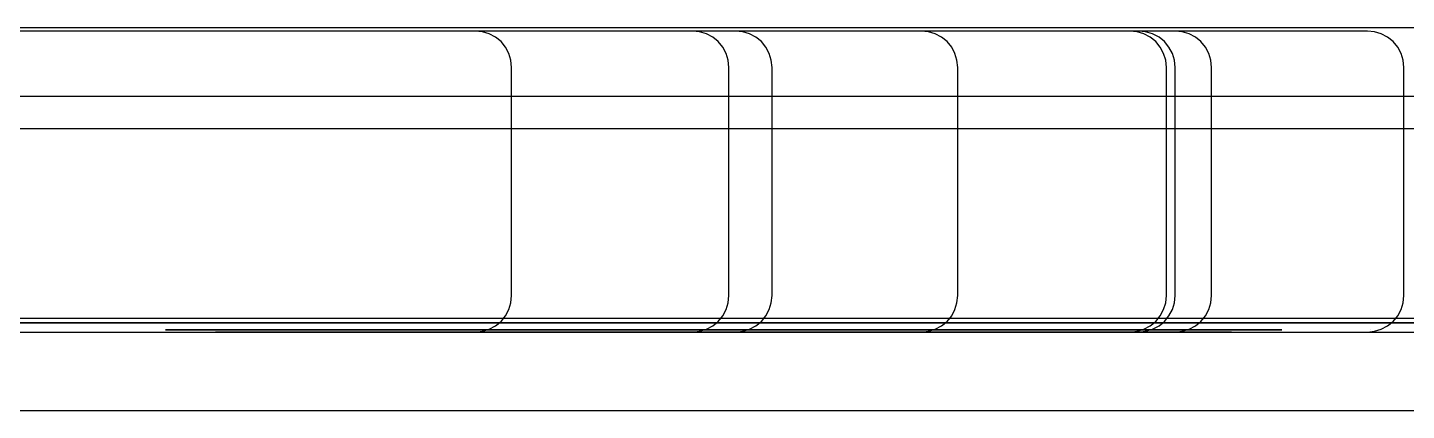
# Model space of a CAD drawing. Header units: metres. Extents: x 4 to 1775, y 0 to 166.
# Drawn here: x 586 to 1184, y 0 to 166 of the extents above; entities that cross this region are included whole.
import ezdxf

# ---------------------------------------------------------------- set-up
doc = ezdxf.new("R2010")
doc.units = ezdxf.units.M
for name, color, linetype in [('RBAR-T10-D', 2, 'Continuous'), ('RBAR-T10-D1', 2, 'Continuous'), ('RBAR-T10-I', 2, 'Continuous'), ('RBAR-T12-E', 3, 'Continuous'), ('RBAR-T12-E1', 3, 'Continuous'), ('RBAR-T16-G', 4, 'Continuous'), ('RBAR-T20-H', 5, 'Continuous'), ('RBAR-T8-A', 1, 'Continuous'), ('RBAR-T8-A1', 1, 'Continuous'), ('RBAR-T8-B1', 1, 'Continuous'), ('RBAR-T8-B2', 1, 'Continuous'), ('RBAR-T8-C', 1, 'Continuous')]:
    doc.layers.add(name, color=color, linetype=linetype)

msp = doc.modelspace()

# ---------------------------------------------------------------- linework, layer by layer
at = {"layer": 'RBAR-T10-D'}
for points in [[(666.3, 35, 38), (666.3, 35, 9038)], [(764.8, 35, 38), (764.8, 35, 9038)], [(794.1, 35, 35), (794.1, 35, 9035)], [(863.3, 35, 38), (863.3, 35, 9038)], [(887.5, 35, 35), (887.5, 35, 9035)], [(980.9, 35, 35), (980.9, 35, 9035)], [(1074.3, 35, 35), (1074.3, 35, 9035)], [(1167.8, 35, 35), (1167.8, 35, 9035)]]:
    msp.add_polyline3d(points, dxfattribs=at)
at = {"layer": 'RBAR-T10-D1'}
for points in [[(887.5, 35, 35), (887.5, 35, 9085)], [(987.5, 35, 35), (987.5, 35, 9085)], [(1087.5, 35, 35), (1087.5, 35, 9085)]]:
    msp.add_polyline3d(points, dxfattribs=at)
at = {"layer": 'RBAR-T10-I'}
for points in [[(823.3, 35, 4347.4), (1109.8, 35, 4347.4), (1113.6, 35, 4347), (1117.3, 35, 4345.9), (1120.8, 35, 4344.1), (1123.8, 35, 4341.6), (1126.2, 35, 4338.6), (1128, 35, 4335.2), (1129.2, 35, 4331.5), (1129.5, 35, 4327.7), (1129.5, 35, 4095.5), (1129.2, 35, 4091.6), (1128, 35, 4087.9), (1126.2, 35, 4084.5), (1123.8, 35, 4081.5), (1120.8, 35, 4079.1), (1117.3, 35, 4077.2), (1113.6, 35, 4076.1), (1109.8, 35, 4075.7), (665.2, 35, 4075.7), (661.4, 35, 4076.1), (657.7, 35, 4077.2), (654.2, 35, 4079.1), (651.2, 35, 4081.5), (648.8, 35, 4084.5), (647, 35, 4087.9), (645.8, 35, 4091.6), (645.5, 35, 4095.5), (645.5, 35, 4312.8), (645.8, 35, 4316.7), (647, 35, 4320.4), (648.8, 35, 4323.8), (651.2, 35, 4326.8), (654.2, 35, 4329.3), (657.7, 35, 4331.1), (661.4, 35, 4332.2), (665.2, 35, 4332.6), (1035.7, 35, 4332.6)], [(823.3, 35, 4545.9), (1109.8, 35, 4545.9), (1113.6, 35, 4545.5), (1117.3, 35, 4544.4), (1120.8, 35, 4542.6), (1123.8, 35, 4540.1), (1126.2, 35, 4537.1), (1128, 35, 4533.7), (1129.2, 35, 4530), (1129.5, 35, 4526.1), (1129.5, 35, 4294), (1129.2, 35, 4290.1), (1128, 35, 4286.4), (1126.2, 35, 4283), (1123.8, 35, 4280), (1120.8, 35, 4277.5), (1117.3, 35, 4275.7), (1113.6, 35, 4274.6), (1109.8, 35, 4274.2), (665.2, 35, 4274.2), (661.4, 35, 4274.6), (657.7, 35, 4275.7), (654.2, 35, 4277.5), (651.2, 35, 4280), (648.8, 35, 4283), (647, 35, 4286.4), (645.8, 35, 4290.1), (645.5, 35, 4294), (645.5, 35, 4511.3), (645.8, 35, 4515.2), (647, 35, 4518.9), (648.8, 35, 4522.3), (651.2, 35, 4525.3), (654.2, 35, 4527.7), (657.7, 35, 4529.6), (661.4, 35, 4530.7), (665.2, 35, 4531.1), (1035.7, 35, 4531.1)], [(823.3, 35, 4744.3), (1109.8, 35, 4744.3), (1113.6, 35, 4744), (1117.3, 35, 4742.8), (1120.8, 35, 4741), (1123.8, 35, 4738.6), (1126.2, 35, 4735.6), (1128, 35, 4732.1), (1129.2, 35, 4728.4), (1129.5, 35, 4724.6), (1129.5, 35, 4492.4), (1129.2, 35, 4488.6), (1128, 35, 4484.9), (1126.2, 35, 4481.4), (1123.8, 35, 4478.4), (1120.8, 35, 4476), (1117.3, 35, 4474.2), (1113.6, 35, 4473), (1109.8, 35, 4472.7), (665.2, 35, 4472.7), (661.4, 35, 4473), (657.7, 35, 4474.2), (654.2, 35, 4476), (651.2, 35, 4478.4), (648.8, 35, 4481.4), (647, 35, 4484.9), (645.8, 35, 4488.6), (645.5, 35, 4492.4), (645.5, 35, 4709.8), (645.8, 35, 4713.6), (647, 35, 4717.3), (648.8, 35, 4720.7), (651.2, 35, 4723.7), (654.2, 35, 4726.2), (657.7, 35, 4728), (661.4, 35, 4729.1), (665.2, 35, 4729.5), (1035.7, 35, 4729.5)]]:
    msp.add_polyline3d(points, dxfattribs=at)
at = {"layer": 'RBAR-T12-E'}
msp.add_polyline3d([(36, 0, 0), (1686, 0, 0)], dxfattribs=at)
msp.add_polyline3d([(36, 0, 0), (1686, 0, 0)], dxfattribs=at)
at = {"layer": 'RBAR-T12-E1'}
for points in [[(36, 136.3, 0), (1761, 136.3, 0)], [(36, 122.3, 0), (1761, 122.3, 0)]]:
    msp.add_polyline3d(points, dxfattribs=at)
at = {"layer": 'RBAR-T16-G'}
for points in [[(38, 38, 0), (796.7, 38, 0), (802.9, 38, 0.6), (808.9, 38, 2.4), (814.5, 38, 5.4), (819.3, 38, 9.4), (823.3, 38, 14.2), (826.2, 38, 19.7), (828, 38, 25.7), (828.7, 38, 31.9), (828.7, 38, 1564.3), (828, 38, 1570.6), (826.2, 38, 1576.6), (823.3, 38, 1582.1), (819.3, 38, 1586.9), (814.5, 38, 1590.9), (808.9, 38, 1593.8), (802.9, 38, 1595.7), (796.7, 38, 1596.3), (38, 38, 1596.3)], [(474.3, 38, 7498.7), (1233, 38, 7498.7), (1239.3, 38, 7499.3), (1245.2, 38, 7501.2), (1250.8, 38, 7504.1), (1255.6, 38, 7508.1), (1259.6, 38, 7512.9), (1262.5, 38, 7518.4), (1264.4, 38, 7524.4), (1265, 38, 7530.7), (1265, 38, 9063.1), (1264.4, 38, 9069.3), (1262.5, 38, 9075.3), (1259.6, 38, 9080.8), (1255.6, 38, 9085.6), (1250.8, 38, 9089.6), (1245.2, 38, 9092.6), (1239.3, 38, 9094.4), (1233, 38, 9095), (474.3, 38, 9095)], [(946.3, 38, 0), (1705.1, 38, 0), (1711.3, 38, 0.6), (1717.3, 38, 2.4), (1722.8, 38, 5.4), (1727.6, 38, 9.4), (1731.6, 38, 14.2), (1734.6, 38, 19.7), (1736.4, 38, 25.7), (1737, 38, 31.9), (1737, 38, 1564.3), (1736.4, 38, 1570.6), (1734.6, 38, 1576.6), (1731.6, 38, 1582.1), (1727.6, 38, 1586.9), (1722.8, 38, 1590.9), (1717.3, 38, 1593.8), (1711.3, 38, 1595.7), (1705.1, 38, 1596.3), (946.3, 38, 1596.3)], [(946.3, 38, 0), (1705.1, 38, 0), (1711.3, 38, 0.6), (1717.3, 38, 2.4), (1722.8, 38, 5.4), (1727.6, 38, 9.4), (1731.6, 38, 14.2), (1734.6, 38, 19.7), (1736.4, 38, 25.7), (1737, 38, 31.9), (1737, 38, 1564.3), (1736.4, 38, 1570.6), (1734.6, 38, 1576.6), (1731.6, 38, 1582.1), (1727.6, 38, 1586.9), (1722.8, 38, 1590.9), (1717.3, 38, 1593.8), (1711.3, 38, 1595.7), (1705.1, 38, 1596.3), (946.3, 38, 1596.3)]]:
    msp.add_polyline3d(points, dxfattribs=at)
at = {"layer": 'RBAR-T20-H'}
msp.add_polyline3d([(100, 40, 0), (1775, 40, 0)], dxfattribs=at)
msp.add_polyline3d([(100, 40, 0), (1775, 40, 0)], dxfattribs=at)
at = {"layer": 'RBAR-T8-A'}
msp.add_polyline3d([(34, 34, 0), (1684, 34, 0)], dxfattribs=at)
msp.add_polyline3d([(34, 34, 0), (1684, 34, 0)], dxfattribs=at)
msp.add_polyline3d([(34, 34, 0), (1684, 34, 0)], dxfattribs=at)
msp.add_polyline3d([(34, 34, 0), (1684, 34, 0)], dxfattribs=at)
msp.add_polyline3d([(34, 34, 0), (1684, 34, 0)], dxfattribs=at)
msp.add_polyline3d([(34, 34, 0), (1684, 34, 0)], dxfattribs=at)
msp.add_polyline3d([(34, 34, 0), (1684, 34, 0)], dxfattribs=at)
msp.add_polyline3d([(34, 34, 0), (1684, 34, 0)], dxfattribs=at)
msp.add_polyline3d([(34, 34, 0), (1684, 34, 0)], dxfattribs=at)
msp.add_polyline3d([(34, 34, 0), (1684, 34, 0)], dxfattribs=at)
msp.add_polyline3d([(34, 34, 0), (1684, 34, 0)], dxfattribs=at)
msp.add_polyline3d([(34, 34, 0), (1684, 34, 0)], dxfattribs=at)
msp.add_polyline3d([(34, 34, 0), (1684, 34, 0)], dxfattribs=at)
msp.add_polyline3d([(34, 34, 0), (1684, 34, 0)], dxfattribs=at)
msp.add_polyline3d([(34, 34, 0), (1684, 34, 0)], dxfattribs=at)
msp.add_polyline3d([(34, 34, 0), (1684, 34, 0)], dxfattribs=at)
msp.add_polyline3d([(34, 34, 0), (1684, 34, 0)], dxfattribs=at)
msp.add_polyline3d([(34, 34, 0), (1684, 34, 0)], dxfattribs=at)
msp.add_polyline3d([(34, 34, 0), (1684, 34, 0)], dxfattribs=at)
msp.add_polyline3d([(34, 34, 0), (1684, 34, 0)], dxfattribs=at)
msp.add_polyline3d([(34, 34, 0), (1684, 34, 0)], dxfattribs=at)
msp.add_polyline3d([(34, 34, 0), (1684, 34, 0)], dxfattribs=at)
msp.add_polyline3d([(34, 34, 0), (1684, 34, 0)], dxfattribs=at)
msp.add_polyline3d([(34, 34, 0), (1684, 34, 0)], dxfattribs=at)
msp.add_polyline3d([(34, 34, 0), (1684, 34, 0)], dxfattribs=at)
msp.add_polyline3d([(34, 34, 0), (1684, 34, 0)], dxfattribs=at)
msp.add_polyline3d([(34, 34, 0), (1684, 34, 0)], dxfattribs=at)
msp.add_polyline3d([(34, 34, 0), (1684, 34, 0)], dxfattribs=at)
msp.add_polyline3d([(34, 34, 0), (1684, 34, 0)], dxfattribs=at)
msp.add_polyline3d([(34, 34, 0), (1684, 34, 0)], dxfattribs=at)
msp.add_polyline3d([(34, 34, 0), (1684, 34, 0)], dxfattribs=at)
msp.add_polyline3d([(34, 34, 0), (1684, 34, 0)], dxfattribs=at)
msp.add_polyline3d([(34, 34, 0), (1684, 34, 0)], dxfattribs=at)
msp.add_polyline3d([(34, 34, 0), (1684, 34, 0)], dxfattribs=at)
msp.add_polyline3d([(34, 34, 0), (1684, 34, 0)], dxfattribs=at)
msp.add_polyline3d([(34, 34, 0), (1684, 34, 0)], dxfattribs=at)
msp.add_polyline3d([(34, 34, 0), (1684, 34, 0)], dxfattribs=at)
msp.add_polyline3d([(34, 34, 0), (1684, 34, 0)], dxfattribs=at)
msp.add_polyline3d([(34, 34, 0), (1684, 34, 0)], dxfattribs=at)
msp.add_polyline3d([(34, 34, 0), (1684, 34, 0)], dxfattribs=at)
msp.add_polyline3d([(34, 34, 0), (1684, 34, 0)], dxfattribs=at)
msp.add_polyline3d([(34, 34, 0), (1684, 34, 0)], dxfattribs=at)
msp.add_polyline3d([(34, 34, 0), (1684, 34, 0)], dxfattribs=at)
msp.add_polyline3d([(34, 34, 0), (1684, 34, 0)], dxfattribs=at)
msp.add_polyline3d([(34, 34, 0), (1684, 34, 0)], dxfattribs=at)
msp.add_polyline3d([(34, 34, 0), (1684, 34, 0)], dxfattribs=at)
msp.add_polyline3d([(34, 34, 0), (1684, 34, 0)], dxfattribs=at)
msp.add_polyline3d([(34, 34, 0), (1684, 34, 0)], dxfattribs=at)
msp.add_polyline3d([(34, 34, 0), (1684, 34, 0)], dxfattribs=at)
msp.add_polyline3d([(34, 34, 0), (1684, 34, 0)], dxfattribs=at)
msp.add_polyline3d([(34, 34, 0), (1684, 34, 0)], dxfattribs=at)
msp.add_polyline3d([(34, 34, 0), (1684, 34, 0)], dxfattribs=at)
msp.add_polyline3d([(34, 34, 0), (1684, 34, 0)], dxfattribs=at)
at = {"layer": 'RBAR-T8-A1'}
msp.add_polyline3d([(34, 166, 0), (1759, 166, 0)], dxfattribs=at)
msp.add_polyline3d([(34, 166, 0), (1759, 166, 0)], dxfattribs=at)
msp.add_polyline3d([(34, 166, 0), (1759, 166, 0)], dxfattribs=at)
msp.add_polyline3d([(34, 166, 0), (1759, 166, 0)], dxfattribs=at)
msp.add_polyline3d([(34, 166, 0), (1759, 166, 0)], dxfattribs=at)
msp.add_polyline3d([(34, 166, 0), (1759, 166, 0)], dxfattribs=at)
msp.add_polyline3d([(34, 166, 0), (1759, 166, 0)], dxfattribs=at)
msp.add_polyline3d([(34, 166, 0), (1759, 166, 0)], dxfattribs=at)
msp.add_polyline3d([(34, 166, 0), (1759, 166, 0)], dxfattribs=at)
msp.add_polyline3d([(34, 166, 0), (1759, 166, 0)], dxfattribs=at)
msp.add_polyline3d([(34, 166, 0), (1759, 166, 0)], dxfattribs=at)
msp.add_polyline3d([(34, 166, 0), (1759, 166, 0)], dxfattribs=at)
msp.add_polyline3d([(34, 166, 0), (1759, 166, 0)], dxfattribs=at)
msp.add_polyline3d([(34, 166, 0), (1759, 166, 0)], dxfattribs=at)
msp.add_polyline3d([(34, 166, 0), (1759, 166, 0)], dxfattribs=at)
msp.add_polyline3d([(34, 166, 0), (1759, 166, 0)], dxfattribs=at)
msp.add_polyline3d([(34, 166, 0), (1759, 166, 0)], dxfattribs=at)
msp.add_polyline3d([(34, 166, 0), (1759, 166, 0)], dxfattribs=at)
msp.add_polyline3d([(34, 166, 0), (1759, 166, 0)], dxfattribs=at)
msp.add_polyline3d([(34, 166, 0), (1759, 166, 0)], dxfattribs=at)
msp.add_polyline3d([(34, 166, 0), (1759, 166, 0)], dxfattribs=at)
msp.add_polyline3d([(34, 166, 0), (1759, 166, 0)], dxfattribs=at)
msp.add_polyline3d([(34, 166, 0), (1759, 166, 0)], dxfattribs=at)
msp.add_polyline3d([(34, 166, 0), (1759, 166, 0)], dxfattribs=at)
msp.add_polyline3d([(34, 166, 0), (1759, 166, 0)], dxfattribs=at)
msp.add_polyline3d([(34, 166, 0), (1759, 166, 0)], dxfattribs=at)
msp.add_polyline3d([(34, 166, 0), (1759, 166, 0)], dxfattribs=at)
msp.add_polyline3d([(34, 166, 0), (1759, 166, 0)], dxfattribs=at)
msp.add_polyline3d([(34, 166, 0), (1759, 166, 0)], dxfattribs=at)
msp.add_polyline3d([(34, 166, 0), (1759, 166, 0)], dxfattribs=at)
msp.add_polyline3d([(34, 166, 0), (1759, 166, 0)], dxfattribs=at)
msp.add_polyline3d([(34, 166, 0), (1759, 166, 0)], dxfattribs=at)
msp.add_polyline3d([(34, 166, 0), (1759, 166, 0)], dxfattribs=at)
msp.add_polyline3d([(34, 166, 0), (1759, 166, 0)], dxfattribs=at)
msp.add_polyline3d([(34, 166, 0), (1759, 166, 0)], dxfattribs=at)
msp.add_polyline3d([(34, 166, 0), (1759, 166, 0)], dxfattribs=at)
msp.add_polyline3d([(34, 166, 0), (1759, 166, 0)], dxfattribs=at)
msp.add_polyline3d([(34, 166, 0), (1759, 166, 0)], dxfattribs=at)
msp.add_polyline3d([(34, 166, 0), (1759, 166, 0)], dxfattribs=at)
msp.add_polyline3d([(34, 166, 0), (1759, 166, 0)], dxfattribs=at)
msp.add_polyline3d([(34, 166, 0), (1759, 166, 0)], dxfattribs=at)
msp.add_polyline3d([(34, 166, 0), (1759, 166, 0)], dxfattribs=at)
msp.add_polyline3d([(34, 166, 0), (1759, 166, 0)], dxfattribs=at)
msp.add_polyline3d([(34, 166, 0), (1759, 166, 0)], dxfattribs=at)
msp.add_polyline3d([(34, 166, 0), (1759, 166, 0)], dxfattribs=at)
msp.add_polyline3d([(34, 166, 0), (1759, 166, 0)], dxfattribs=at)
msp.add_polyline3d([(34, 166, 0), (1759, 166, 0)], dxfattribs=at)
msp.add_polyline3d([(34, 166, 0), (1759, 166, 0)], dxfattribs=at)
msp.add_polyline3d([(34, 166, 0), (1759, 166, 0)], dxfattribs=at)
msp.add_polyline3d([(34, 166, 0), (1759, 166, 0)], dxfattribs=at)
msp.add_polyline3d([(34, 166, 0), (1759, 166, 0)], dxfattribs=at)
msp.add_polyline3d([(34, 166, 0), (1759, 166, 0)], dxfattribs=at)
msp.add_polyline3d([(34, 166, 0), (1759, 166, 0)], dxfattribs=at)
at = {"layer": 'RBAR-T8-B1'}
for points in [[(404, 34, 0), (779.8, 34, 0), (782.9, 34.3, 0), (785.8, 35.2, 0), (788.6, 36.7, 0), (791, 38.6, 0), (792.9, 41, 0), (794.4, 43.8, 0), (795.3, 46.7, 0), (795.6, 49.8, 0), (795.6, 148.7, 0), (795.3, 151.8, 0), (794.4, 154.8, 0), (792.9, 157.5, 0), (791, 159.9, 0), (788.6, 161.9, 0), (785.8, 163.3, 0), (782.9, 164.2, 0), (779.8, 164.5, 0), (404, 164.5, 0)], [(498.3, 34, 0), (874, 34, 0), (877.1, 34.3, 0), (880.1, 35.2, 0), (882.8, 36.7, 0), (885.2, 38.6, 0), (887.2, 41, 0), (888.6, 43.8, 0), (889.5, 46.7, 0), (889.8, 49.8, 0), (889.8, 148.7, 0), (889.5, 151.8, 0), (888.6, 154.8, 0), (887.2, 157.5, 0), (885.2, 159.9, 0), (882.8, 161.9, 0), (880.1, 163.3, 0), (877.1, 164.2, 0), (874, 164.5, 0), (498.3, 164.5, 0)], [(516.9, 34, 0), (892.7, 34, 0), (895.8, 34.3, 0), (898.7, 35.2, 0), (901.5, 36.7, 0), (903.9, 38.6, 0), (905.8, 41, 0), (907.3, 43.8, 0), (908.2, 46.7, 0), (908.5, 49.8, 0), (908.5, 148.7, 0), (908.2, 151.8, 0), (907.3, 154.8, 0), (905.8, 157.5, 0), (903.9, 159.9, 0), (901.5, 161.9, 0), (898.7, 163.3, 0), (895.8, 164.2, 0), (892.7, 164.5, 0), (516.9, 164.5, 0)], [(597.5, 34, 37.3), (973.2, 34, 37.3), (976.3, 34.3, 37.3), (979.3, 35.2, 37.3), (982, 36.7, 37.3), (984.4, 38.6, 37.3), (986.4, 41, 37.3), (987.8, 43.8, 37.3), (988.7, 46.7, 37.3), (989, 49.8, 37.3), (989, 148.7, 37.3), (988.7, 151.8, 37.3), (987.8, 154.8, 37.3), (986.4, 157.5, 37.3), (984.4, 159.9, 37.3), (982, 161.9, 37.3), (979.3, 163.3, 37.3), (976.3, 164.2, 37.3), (973.2, 164.5, 37.3), (597.5, 164.5, 37.3)], [(687.9, 34, 37.3), (1063.7, 34, 37.3), (1066.8, 34.3, 37.3), (1069.7, 35.2, 37.3), (1072.5, 36.7, 37.3), (1074.9, 38.6, 37.3), (1076.8, 41, 37.3), (1078.3, 43.8, 37.3), (1079.2, 46.7, 37.3), (1079.5, 49.8, 37.3), (1079.5, 148.7, 37.3), (1079.2, 151.8, 37.3), (1078.3, 154.8, 37.3), (1076.8, 157.5, 37.3), (1074.9, 159.9, 37.3), (1072.5, 161.9, 37.3), (1069.7, 163.3, 37.3), (1066.8, 164.2, 37.3), (1063.7, 164.5, 37.3), (687.9, 164.5, 37.3)], [(691.7, 34, 299.5), (1067.5, 34, 299.5), (1070.5, 34.3, 299.5), (1073.5, 35.2, 299.5), (1076.3, 36.7, 299.5), (1078.7, 38.6, 299.5), (1080.6, 41, 299.5), (1082.1, 43.8, 299.5), (1083, 46.7, 299.5), (1083.3, 49.8, 299.5), (1083.3, 148.7, 299.5), (1083, 151.8, 299.5), (1082.1, 154.8, 299.5), (1080.6, 157.5, 299.5), (1078.7, 159.9, 299.5), (1076.3, 161.9, 299.5), (1073.5, 163.3, 299.5), (1070.5, 164.2, 299.5), (1067.5, 164.5, 299.5), (691.7, 164.5, 299.5)], [(691.7, 34, 830.5), (1067.5, 34, 830.5), (1070.5, 34.3, 830.5), (1073.5, 35.2, 830.5), (1076.3, 36.7, 830.5), (1078.7, 38.6, 830.5), (1080.6, 41, 830.5), (1082.1, 43.8, 830.5), (1083, 46.7, 830.5), (1083.3, 49.8, 830.5), (1083.3, 148.7, 830.5), (1083, 151.8, 830.5), (1082.1, 154.8, 830.5), (1080.6, 157.5, 830.5), (1078.7, 159.9, 830.5), (1076.3, 161.9, 830.5), (1073.5, 163.3, 830.5), (1070.5, 164.2, 830.5), (1067.5, 164.5, 830.5), (691.7, 164.5, 830.5)], [(691.7, 34, 1361.5), (1067.5, 34, 1361.5), (1070.5, 34.3, 1361.5), (1073.5, 35.2, 1361.5), (1076.3, 36.7, 1361.5), (1078.7, 38.6, 1361.5), (1080.6, 41, 1361.5), (1082.1, 43.8, 1361.5), (1083, 46.7, 1361.5), (1083.3, 49.8, 1361.5), (1083.3, 148.7, 1361.5), (1083, 151.8, 1361.5), (1082.1, 154.8, 1361.5), (1080.6, 157.5, 1361.5), (1078.7, 159.9, 1361.5), (1076.3, 161.9, 1361.5), (1073.5, 163.3, 1361.5), (1070.5, 164.2, 1361.5), (1067.5, 164.5, 1361.5), (691.7, 164.5, 1361.5)], [(691.7, 34, 1892.5), (1067.5, 34, 1892.5), (1070.5, 34.3, 1892.5), (1073.5, 35.2, 1892.5), (1076.3, 36.7, 1892.5), (1078.7, 38.6, 1892.5), (1080.6, 41, 1892.5), (1082.1, 43.8, 1892.5), (1083, 46.7, 1892.5), (1083.3, 49.8, 1892.5), (1083.3, 148.7, 1892.5), (1083, 151.8, 1892.5), (1082.1, 154.8, 1892.5), (1080.6, 157.5, 1892.5), (1078.7, 159.9, 1892.5), (1076.3, 161.9, 1892.5), (1073.5, 163.3, 1892.5), (1070.5, 164.2, 1892.5), (1067.5, 164.5, 1892.5), (691.7, 164.5, 1892.5)], [(691.7, 34, 2423.5), (1067.5, 34, 2423.5), (1070.5, 34.3, 2423.5), (1073.5, 35.2, 2423.5), (1076.3, 36.7, 2423.5), (1078.7, 38.6, 2423.5), (1080.6, 41, 2423.5), (1082.1, 43.8, 2423.5), (1083, 46.7, 2423.5), (1083.3, 49.8, 2423.5), (1083.3, 148.7, 2423.5), (1083, 151.8, 2423.5), (1082.1, 154.8, 2423.5), (1080.6, 157.5, 2423.5), (1078.7, 159.9, 2423.5), (1076.3, 161.9, 2423.5), (1073.5, 163.3, 2423.5), (1070.5, 164.2, 2423.5), (1067.5, 164.5, 2423.5), (691.7, 164.5, 2423.5)], [(691.7, 34, 2954.5), (1067.5, 34, 2954.5), (1070.5, 34.3, 2954.5), (1073.5, 35.2, 2954.5), (1076.3, 36.7, 2954.5), (1078.7, 38.6, 2954.5), (1080.6, 41, 2954.5), (1082.1, 43.8, 2954.5), (1083, 46.7, 2954.5), (1083.3, 49.8, 2954.5), (1083.3, 148.7, 2954.5), (1083, 151.8, 2954.5), (1082.1, 154.8, 2954.5), (1080.6, 157.5, 2954.5), (1078.7, 159.9, 2954.5), (1076.3, 161.9, 2954.5), (1073.5, 163.3, 2954.5), (1070.5, 164.2, 2954.5), (1067.5, 164.5, 2954.5), (691.7, 164.5, 2954.5)], [(691.7, 34, 3485.5), (1067.5, 34, 3485.5), (1070.5, 34.3, 3485.5), (1073.5, 35.2, 3485.5), (1076.3, 36.7, 3485.5), (1078.7, 38.6, 3485.5), (1080.6, 41, 3485.5), (1082.1, 43.8, 3485.5), (1083, 46.7, 3485.5), (1083.3, 49.8, 3485.5), (1083.3, 148.7, 3485.5), (1083, 151.8, 3485.5), (1082.1, 154.8, 3485.5), (1080.6, 157.5, 3485.5), (1078.7, 159.9, 3485.5), (1076.3, 161.9, 3485.5), (1073.5, 163.3, 3485.5), (1070.5, 164.2, 3485.5), (1067.5, 164.5, 3485.5), (691.7, 164.5, 3485.5)], [(691.7, 34, 4016.5), (1067.5, 34, 4016.5), (1070.5, 34.3, 4016.5), (1073.5, 35.2, 4016.5), (1076.3, 36.7, 4016.5), (1078.7, 38.6, 4016.5), (1080.6, 41, 4016.5), (1082.1, 43.8, 4016.5), (1083, 46.7, 4016.5), (1083.3, 49.8, 4016.5), (1083.3, 148.7, 4016.5), (1083, 151.8, 4016.5), (1082.1, 154.8, 4016.5), (1080.6, 157.5, 4016.5), (1078.7, 159.9, 4016.5), (1076.3, 161.9, 4016.5), (1073.5, 163.3, 4016.5), (1070.5, 164.2, 4016.5), (1067.5, 164.5, 4016.5), (691.7, 164.5, 4016.5)], [(691.7, 34, 4547.5), (1067.5, 34, 4547.5), (1070.5, 34.3, 4547.5), (1073.5, 35.2, 4547.5), (1076.3, 36.7, 4547.5), (1078.7, 38.6, 4547.5), (1080.6, 41, 4547.5), (1082.1, 43.8, 4547.5), (1083, 46.7, 4547.5), (1083.3, 49.8, 4547.5), (1083.3, 148.7, 4547.5), (1083, 151.8, 4547.5), (1082.1, 154.8, 4547.5), (1080.6, 157.5, 4547.5), (1078.7, 159.9, 4547.5), (1076.3, 161.9, 4547.5), (1073.5, 163.3, 4547.5), (1070.5, 164.2, 4547.5), (1067.5, 164.5, 4547.5), (691.7, 164.5, 4547.5)], [(691.7, 34, 5078.5), (1067.5, 34, 5078.5), (1070.5, 34.3, 5078.5), (1073.5, 35.2, 5078.5), (1076.3, 36.7, 5078.5), (1078.7, 38.6, 5078.5), (1080.6, 41, 5078.5), (1082.1, 43.8, 5078.5), (1083, 46.7, 5078.5), (1083.3, 49.8, 5078.5), (1083.3, 148.7, 5078.5), (1083, 151.8, 5078.5), (1082.1, 154.8, 5078.5), (1080.6, 157.5, 5078.5), (1078.7, 159.9, 5078.5), (1076.3, 161.9, 5078.5), (1073.5, 163.3, 5078.5), (1070.5, 164.2, 5078.5), (1067.5, 164.5, 5078.5), (691.7, 164.5, 5078.5)], [(691.7, 34, 5609.5), (1067.5, 34, 5609.5), (1070.5, 34.3, 5609.5), (1073.5, 35.2, 5609.5), (1076.3, 36.7, 5609.5), (1078.7, 38.6, 5609.5), (1080.6, 41, 5609.5), (1082.1, 43.8, 5609.5), (1083, 46.7, 5609.5), (1083.3, 49.8, 5609.5), (1083.3, 148.7, 5609.5), (1083, 151.8, 5609.5), (1082.1, 154.8, 5609.5), (1080.6, 157.5, 5609.5), (1078.7, 159.9, 5609.5), (1076.3, 161.9, 5609.5), (1073.5, 163.3, 5609.5), (1070.5, 164.2, 5609.5), (1067.5, 164.5, 5609.5), (691.7, 164.5, 5609.5)], [(691.7, 34, 6140.5), (1067.5, 34, 6140.5), (1070.5, 34.3, 6140.5), (1073.5, 35.2, 6140.5), (1076.3, 36.7, 6140.5), (1078.7, 38.6, 6140.5), (1080.6, 41, 6140.5), (1082.1, 43.8, 6140.5), (1083, 46.7, 6140.5), (1083.3, 49.8, 6140.5), (1083.3, 148.7, 6140.5), (1083, 151.8, 6140.5), (1082.1, 154.8, 6140.5), (1080.6, 157.5, 6140.5), (1078.7, 159.9, 6140.5), (1076.3, 161.9, 6140.5), (1073.5, 163.3, 6140.5), (1070.5, 164.2, 6140.5), (1067.5, 164.5, 6140.5), (691.7, 164.5, 6140.5)], [(691.7, 34, 6671.5), (1067.5, 34, 6671.5), (1070.5, 34.3, 6671.5), (1073.5, 35.2, 6671.5), (1076.3, 36.7, 6671.5), (1078.7, 38.6, 6671.5), (1080.6, 41, 6671.5), (1082.1, 43.8, 6671.5), (1083, 46.7, 6671.5), (1083.3, 49.8, 6671.5), (1083.3, 148.7, 6671.5), (1083, 151.8, 6671.5), (1082.1, 154.8, 6671.5), (1080.6, 157.5, 6671.5), (1078.7, 159.9, 6671.5), (1076.3, 161.9, 6671.5), (1073.5, 163.3, 6671.5), (1070.5, 164.2, 6671.5), (1067.5, 164.5, 6671.5), (691.7, 164.5, 6671.5)], [(691.7, 34, 7202.5), (1067.5, 34, 7202.5), (1070.5, 34.3, 7202.5), (1073.5, 35.2, 7202.5), (1076.3, 36.7, 7202.5), (1078.7, 38.6, 7202.5), (1080.6, 41, 7202.5), (1082.1, 43.8, 7202.5), (1083, 46.7, 7202.5), (1083.3, 49.8, 7202.5), (1083.3, 148.7, 7202.5), (1083, 151.8, 7202.5), (1082.1, 154.8, 7202.5), (1080.6, 157.5, 7202.5), (1078.7, 159.9, 7202.5), (1076.3, 161.9, 7202.5), (1073.5, 163.3, 7202.5), (1070.5, 164.2, 7202.5), (1067.5, 164.5, 7202.5), (691.7, 164.5, 7202.5)], [(691.7, 34, 7733.5), (1067.5, 34, 7733.5), (1070.5, 34.3, 7733.5), (1073.5, 35.2, 7733.5), (1076.3, 36.7, 7733.5), (1078.7, 38.6, 7733.5), (1080.6, 41, 7733.5), (1082.1, 43.8, 7733.5), (1083, 46.7, 7733.5), (1083.3, 49.8, 7733.5), (1083.3, 148.7, 7733.5), (1083, 151.8, 7733.5), (1082.1, 154.8, 7733.5), (1080.6, 157.5, 7733.5), (1078.7, 159.9, 7733.5), (1076.3, 161.9, 7733.5), (1073.5, 163.3, 7733.5), (1070.5, 164.2, 7733.5), (1067.5, 164.5, 7733.5), (691.7, 164.5, 7733.5)], [(691.7, 34, 8264.5), (1067.5, 34, 8264.5), (1070.5, 34.3, 8264.5), (1073.5, 35.2, 8264.5), (1076.3, 36.7, 8264.5), (1078.7, 38.6, 8264.5), (1080.6, 41, 8264.5), (1082.1, 43.8, 8264.5), (1083, 46.7, 8264.5), (1083.3, 49.8, 8264.5), (1083.3, 148.7, 8264.5), (1083, 151.8, 8264.5), (1082.1, 154.8, 8264.5), (1080.6, 157.5, 8264.5), (1078.7, 159.9, 8264.5), (1076.3, 161.9, 8264.5), (1073.5, 163.3, 8264.5), (1070.5, 164.2, 8264.5), (1067.5, 164.5, 8264.5), (691.7, 164.5, 8264.5)], [(691.7, 34, 8795.5), (1067.5, 34, 8795.5), (1070.5, 34.3, 8795.5), (1073.5, 35.2, 8795.5), (1076.3, 36.7, 8795.5), (1078.7, 38.6, 8795.5), (1080.6, 41, 8795.5), (1082.1, 43.8, 8795.5), (1083, 46.7, 8795.5), (1083.3, 49.8, 8795.5), (1083.3, 148.7, 8795.5), (1083, 151.8, 8795.5), (1082.1, 154.8, 8795.5), (1080.6, 157.5, 8795.5), (1078.7, 159.9, 8795.5), (1076.3, 161.9, 8795.5), (1073.5, 163.3, 8795.5), (1070.5, 164.2, 8795.5), (1067.5, 164.5, 8795.5), (691.7, 164.5, 8795.5)], [(691.7, 34, 299.5), (1067.5, 34, 299.5), (1070.5, 34.3, 299.5), (1073.5, 35.2, 299.5), (1076.3, 36.7, 299.5), (1078.7, 38.6, 299.5), (1080.6, 41, 299.5), (1082.1, 43.8, 299.5), (1083, 46.7, 299.5), (1083.3, 49.8, 299.5), (1083.3, 148.7, 299.5), (1083, 151.8, 299.5), (1082.1, 154.8, 299.5), (1080.6, 157.5, 299.5), (1078.7, 159.9, 299.5), (1076.3, 161.9, 299.5), (1073.5, 163.3, 299.5), (1070.5, 164.2, 299.5), (1067.5, 164.5, 299.5), (691.7, 164.5, 299.5)], [(691.7, 34, 830.5), (1067.5, 34, 830.5), (1070.5, 34.3, 830.5), (1073.5, 35.2, 830.5), (1076.3, 36.7, 830.5), (1078.7, 38.6, 830.5), (1080.6, 41, 830.5), (1082.1, 43.8, 830.5), (1083, 46.7, 830.5), (1083.3, 49.8, 830.5), (1083.3, 148.7, 830.5), (1083, 151.8, 830.5), (1082.1, 154.8, 830.5), (1080.6, 157.5, 830.5), (1078.7, 159.9, 830.5), (1076.3, 161.9, 830.5), (1073.5, 163.3, 830.5), (1070.5, 164.2, 830.5), (1067.5, 164.5, 830.5), (691.7, 164.5, 830.5)], [(691.7, 34, 1361.5), (1067.5, 34, 1361.5), (1070.5, 34.3, 1361.5), (1073.5, 35.2, 1361.5), (1076.3, 36.7, 1361.5), (1078.7, 38.6, 1361.5), (1080.6, 41, 1361.5), (1082.1, 43.8, 1361.5), (1083, 46.7, 1361.5), (1083.3, 49.8, 1361.5), (1083.3, 148.7, 1361.5), (1083, 151.8, 1361.5), (1082.1, 154.8, 1361.5), (1080.6, 157.5, 1361.5), (1078.7, 159.9, 1361.5), (1076.3, 161.9, 1361.5), (1073.5, 163.3, 1361.5), (1070.5, 164.2, 1361.5), (1067.5, 164.5, 1361.5), (691.7, 164.5, 1361.5)], [(691.7, 34, 1892.5), (1067.5, 34, 1892.5), (1070.5, 34.3, 1892.5), (1073.5, 35.2, 1892.5), (1076.3, 36.7, 1892.5), (1078.7, 38.6, 1892.5), (1080.6, 41, 1892.5), (1082.1, 43.8, 1892.5), (1083, 46.7, 1892.5), (1083.3, 49.8, 1892.5), (1083.3, 148.7, 1892.5), (1083, 151.8, 1892.5), (1082.1, 154.8, 1892.5), (1080.6, 157.5, 1892.5), (1078.7, 159.9, 1892.5), (1076.3, 161.9, 1892.5), (1073.5, 163.3, 1892.5), (1070.5, 164.2, 1892.5), (1067.5, 164.5, 1892.5), (691.7, 164.5, 1892.5)], [(691.7, 34, 2423.5), (1067.5, 34, 2423.5), (1070.5, 34.3, 2423.5), (1073.5, 35.2, 2423.5), (1076.3, 36.7, 2423.5), (1078.7, 38.6, 2423.5), (1080.6, 41, 2423.5), (1082.1, 43.8, 2423.5), (1083, 46.7, 2423.5), (1083.3, 49.8, 2423.5), (1083.3, 148.7, 2423.5), (1083, 151.8, 2423.5), (1082.1, 154.8, 2423.5), (1080.6, 157.5, 2423.5), (1078.7, 159.9, 2423.5), (1076.3, 161.9, 2423.5), (1073.5, 163.3, 2423.5), (1070.5, 164.2, 2423.5), (1067.5, 164.5, 2423.5), (691.7, 164.5, 2423.5)], [(691.7, 34, 2954.5), (1067.5, 34, 2954.5), (1070.5, 34.3, 2954.5), (1073.5, 35.2, 2954.5), (1076.3, 36.7, 2954.5), (1078.7, 38.6, 2954.5), (1080.6, 41, 2954.5), (1082.1, 43.8, 2954.5), (1083, 46.7, 2954.5), (1083.3, 49.8, 2954.5), (1083.3, 148.7, 2954.5), (1083, 151.8, 2954.5), (1082.1, 154.8, 2954.5), (1080.6, 157.5, 2954.5), (1078.7, 159.9, 2954.5), (1076.3, 161.9, 2954.5), (1073.5, 163.3, 2954.5), (1070.5, 164.2, 2954.5), (1067.5, 164.5, 2954.5), (691.7, 164.5, 2954.5)], [(691.7, 34, 3485.5), (1067.5, 34, 3485.5), (1070.5, 34.3, 3485.5), (1073.5, 35.2, 3485.5), (1076.3, 36.7, 3485.5), (1078.7, 38.6, 3485.5), (1080.6, 41, 3485.5), (1082.1, 43.8, 3485.5), (1083, 46.7, 3485.5), (1083.3, 49.8, 3485.5), (1083.3, 148.7, 3485.5), (1083, 151.8, 3485.5), (1082.1, 154.8, 3485.5), (1080.6, 157.5, 3485.5), (1078.7, 159.9, 3485.5), (1076.3, 161.9, 3485.5), (1073.5, 163.3, 3485.5), (1070.5, 164.2, 3485.5), (1067.5, 164.5, 3485.5), (691.7, 164.5, 3485.5)], [(691.7, 34, 4016.5), (1067.5, 34, 4016.5), (1070.5, 34.3, 4016.5), (1073.5, 35.2, 4016.5), (1076.3, 36.7, 4016.5), (1078.7, 38.6, 4016.5), (1080.6, 41, 4016.5), (1082.1, 43.8, 4016.5), (1083, 46.7, 4016.5), (1083.3, 49.8, 4016.5), (1083.3, 148.7, 4016.5), (1083, 151.8, 4016.5), (1082.1, 154.8, 4016.5), (1080.6, 157.5, 4016.5), (1078.7, 159.9, 4016.5), (1076.3, 161.9, 4016.5), (1073.5, 163.3, 4016.5), (1070.5, 164.2, 4016.5), (1067.5, 164.5, 4016.5), (691.7, 164.5, 4016.5)], [(691.7, 34, 4547.5), (1067.5, 34, 4547.5), (1070.5, 34.3, 4547.5), (1073.5, 35.2, 4547.5), (1076.3, 36.7, 4547.5), (1078.7, 38.6, 4547.5), (1080.6, 41, 4547.5), (1082.1, 43.8, 4547.5), (1083, 46.7, 4547.5), (1083.3, 49.8, 4547.5), (1083.3, 148.7, 4547.5), (1083, 151.8, 4547.5), (1082.1, 154.8, 4547.5), (1080.6, 157.5, 4547.5), (1078.7, 159.9, 4547.5), (1076.3, 161.9, 4547.5), (1073.5, 163.3, 4547.5), (1070.5, 164.2, 4547.5), (1067.5, 164.5, 4547.5), (691.7, 164.5, 4547.5)], [(691.7, 34, 5078.5), (1067.5, 34, 5078.5), (1070.5, 34.3, 5078.5), (1073.5, 35.2, 5078.5), (1076.3, 36.7, 5078.5), (1078.7, 38.6, 5078.5), (1080.6, 41, 5078.5), (1082.1, 43.8, 5078.5), (1083, 46.7, 5078.5), (1083.3, 49.8, 5078.5), (1083.3, 148.7, 5078.5), (1083, 151.8, 5078.5), (1082.1, 154.8, 5078.5), (1080.6, 157.5, 5078.5), (1078.7, 159.9, 5078.5), (1076.3, 161.9, 5078.5), (1073.5, 163.3, 5078.5), (1070.5, 164.2, 5078.5), (1067.5, 164.5, 5078.5), (691.7, 164.5, 5078.5)], [(691.7, 34, 5609.5), (1067.5, 34, 5609.5), (1070.5, 34.3, 5609.5), (1073.5, 35.2, 5609.5), (1076.3, 36.7, 5609.5), (1078.7, 38.6, 5609.5), (1080.6, 41, 5609.5), (1082.1, 43.8, 5609.5), (1083, 46.7, 5609.5), (1083.3, 49.8, 5609.5), (1083.3, 148.7, 5609.5), (1083, 151.8, 5609.5), (1082.1, 154.8, 5609.5), (1080.6, 157.5, 5609.5), (1078.7, 159.9, 5609.5), (1076.3, 161.9, 5609.5), (1073.5, 163.3, 5609.5), (1070.5, 164.2, 5609.5), (1067.5, 164.5, 5609.5), (691.7, 164.5, 5609.5)], [(691.7, 34, 6140.5), (1067.5, 34, 6140.5), (1070.5, 34.3, 6140.5), (1073.5, 35.2, 6140.5), (1076.3, 36.7, 6140.5), (1078.7, 38.6, 6140.5), (1080.6, 41, 6140.5), (1082.1, 43.8, 6140.5), (1083, 46.7, 6140.5), (1083.3, 49.8, 6140.5), (1083.3, 148.7, 6140.5), (1083, 151.8, 6140.5), (1082.1, 154.8, 6140.5), (1080.6, 157.5, 6140.5), (1078.7, 159.9, 6140.5), (1076.3, 161.9, 6140.5), (1073.5, 163.3, 6140.5), (1070.5, 164.2, 6140.5), (1067.5, 164.5, 6140.5), (691.7, 164.5, 6140.5)], [(691.7, 34, 6671.5), (1067.5, 34, 6671.5), (1070.5, 34.3, 6671.5), (1073.5, 35.2, 6671.5), (1076.3, 36.7, 6671.5), (1078.7, 38.6, 6671.5), (1080.6, 41, 6671.5), (1082.1, 43.8, 6671.5), (1083, 46.7, 6671.5), (1083.3, 49.8, 6671.5), (1083.3, 148.7, 6671.5), (1083, 151.8, 6671.5), (1082.1, 154.8, 6671.5), (1080.6, 157.5, 6671.5), (1078.7, 159.9, 6671.5), (1076.3, 161.9, 6671.5), (1073.5, 163.3, 6671.5), (1070.5, 164.2, 6671.5), (1067.5, 164.5, 6671.5), (691.7, 164.5, 6671.5)], [(691.7, 34, 7202.5), (1067.5, 34, 7202.5), (1070.5, 34.3, 7202.5), (1073.5, 35.2, 7202.5), (1076.3, 36.7, 7202.5), (1078.7, 38.6, 7202.5), (1080.6, 41, 7202.5), (1082.1, 43.8, 7202.5), (1083, 46.7, 7202.5), (1083.3, 49.8, 7202.5), (1083.3, 148.7, 7202.5), (1083, 151.8, 7202.5), (1082.1, 154.8, 7202.5), (1080.6, 157.5, 7202.5), (1078.7, 159.9, 7202.5), (1076.3, 161.9, 7202.5), (1073.5, 163.3, 7202.5), (1070.5, 164.2, 7202.5), (1067.5, 164.5, 7202.5), (691.7, 164.5, 7202.5)], [(691.7, 34, 7733.5), (1067.5, 34, 7733.5), (1070.5, 34.3, 7733.5), (1073.5, 35.2, 7733.5), (1076.3, 36.7, 7733.5), (1078.7, 38.6, 7733.5), (1080.6, 41, 7733.5), (1082.1, 43.8, 7733.5), (1083, 46.7, 7733.5), (1083.3, 49.8, 7733.5), (1083.3, 148.7, 7733.5), (1083, 151.8, 7733.5), (1082.1, 154.8, 7733.5), (1080.6, 157.5, 7733.5), (1078.7, 159.9, 7733.5), (1076.3, 161.9, 7733.5), (1073.5, 163.3, 7733.5), (1070.5, 164.2, 7733.5), (1067.5, 164.5, 7733.5), (691.7, 164.5, 7733.5)], [(691.7, 34, 8264.5), (1067.5, 34, 8264.5), (1070.5, 34.3, 8264.5), (1073.5, 35.2, 8264.5), (1076.3, 36.7, 8264.5), (1078.7, 38.6, 8264.5), (1080.6, 41, 8264.5), (1082.1, 43.8, 8264.5), (1083, 46.7, 8264.5), (1083.3, 49.8, 8264.5), (1083.3, 148.7, 8264.5), (1083, 151.8, 8264.5), (1082.1, 154.8, 8264.5), (1080.6, 157.5, 8264.5), (1078.7, 159.9, 8264.5), (1076.3, 161.9, 8264.5), (1073.5, 163.3, 8264.5), (1070.5, 164.2, 8264.5), (1067.5, 164.5, 8264.5), (691.7, 164.5, 8264.5)], [(691.7, 34, 8795.5), (1067.5, 34, 8795.5), (1070.5, 34.3, 8795.5), (1073.5, 35.2, 8795.5), (1076.3, 36.7, 8795.5), (1078.7, 38.6, 8795.5), (1080.6, 41, 8795.5), (1082.1, 43.8, 8795.5), (1083, 46.7, 8795.5), (1083.3, 49.8, 8795.5), (1083.3, 148.7, 8795.5), (1083, 151.8, 8795.5), (1082.1, 154.8, 8795.5), (1080.6, 157.5, 8795.5), (1078.7, 159.9, 8795.5), (1076.3, 161.9, 8795.5), (1073.5, 163.3, 8795.5), (1070.5, 164.2, 8795.5), (1067.5, 164.5, 8795.5), (691.7, 164.5, 8795.5)], [(707.6, 34, 8625), (1083.3, 34, 8625), (1086.4, 34.3, 8625), (1089.4, 35.2, 8625), (1092.1, 36.7, 8625), (1094.5, 38.6, 8625), (1096.5, 41, 8625), (1097.9, 43.8, 8625), (1098.8, 46.7, 8625), (1099.1, 49.8, 8625), (1099.1, 148.7, 8625), (1098.8, 151.8, 8625), (1097.9, 154.8, 8625), (1096.5, 157.5, 8625), (1094.5, 159.9, 8625), (1092.1, 161.9, 8625), (1089.4, 163.3, 8625), (1086.4, 164.2, 8625), (1083.3, 164.5, 8625), (707.6, 164.5, 8625)], [(790.9, 34, 0), (1166.7, 34, 0), (1169.7, 34.3, 0), (1172.7, 35.2, 0), (1175.4, 36.7, 0), (1177.8, 38.6, 0), (1179.8, 41, 0), (1181.3, 43.8, 0), (1182.2, 46.7, 0), (1182.5, 49.8, 0), (1182.5, 148.7, 0), (1182.2, 151.8, 0), (1181.3, 154.8, 0), (1179.8, 157.5, 0), (1177.8, 159.9, 0), (1175.4, 161.9, 0), (1172.7, 163.3, 0), (1169.7, 164.2, 0), (1166.7, 164.5, 0), (790.9, 164.5, 0)]]:
    msp.add_polyline3d(points, dxfattribs=at)
at = {"layer": 'RBAR-T8-B2'}
for points in [[(667.2, 34, 3157.5), (1091.6, 34, 3157.5), (1094.8, 34, 3157.8), (1097.8, 34, 3158.8), (1100.6, 34, 3160.3), (1103, 34, 3162.3), (1105.1, 34, 3164.7), (1106.5, 34, 3167.5), (1107.5, 34, 3170.6), (1107.8, 34, 3173.7), (1107.8, 34, 3224.2), (1107.5, 34, 3227.4), (1106.5, 34, 3230.4), (1105.1, 34, 3233.2), (1103, 34, 3235.7), (1100.6, 34, 3237.7), (1097.8, 34, 3239.2), (1094.8, 34, 3240.1), (1091.6, 34, 3240.4), (667.2, 34, 3240.4)], [(667.2, 34, 3356), (1091.6, 34, 3356), (1094.8, 34, 3356.4), (1097.8, 34, 3357.3), (1100.6, 34, 3358.8), (1103, 34, 3360.8), (1105.1, 34, 3363.2), (1106.5, 34, 3366), (1107.5, 34, 3369.1), (1107.8, 34, 3372.2), (1107.8, 34, 3422.7), (1107.5, 34, 3425.9), (1106.5, 34, 3428.9), (1105.1, 34, 3431.7), (1103, 34, 3434.2), (1100.6, 34, 3436.2), (1097.8, 34, 3437.7), (1094.8, 34, 3438.6), (1091.6, 34, 3438.9), (667.2, 34, 3438.9)], [(667.2, 34, 3554.5), (1091.6, 34, 3554.5), (1094.8, 34, 3554.9), (1097.8, 34, 3555.8), (1100.6, 34, 3557.3), (1103, 34, 3559.3), (1105.1, 34, 3561.7), (1106.5, 34, 3564.5), (1107.5, 34, 3567.6), (1107.8, 34, 3570.7), (1107.8, 34, 3621.2), (1107.5, 34, 3624.4), (1106.5, 34, 3627.4), (1105.1, 34, 3630.2), (1103, 34, 3632.7), (1100.6, 34, 3634.7), (1097.8, 34, 3636.2), (1094.8, 34, 3637.1), (1091.6, 34, 3637.4), (667.2, 34, 3637.4)], [(667.2, 34, 3753.1), (1091.6, 34, 3753.1), (1094.8, 34, 3753.4), (1097.8, 34, 3754.3), (1100.6, 34, 3755.8), (1103, 34, 3757.8), (1105.1, 34, 3760.2), (1106.5, 34, 3763), (1107.5, 34, 3766.1), (1107.8, 34, 3769.2), (1107.8, 34, 3819.7), (1107.5, 34, 3822.9), (1106.5, 34, 3825.9), (1105.1, 34, 3828.7), (1103, 34, 3831.2), (1100.6, 34, 3833.2), (1097.8, 34, 3834.7), (1094.8, 34, 3835.6), (1091.6, 34, 3835.9), (667.2, 34, 3835.9)], [(667.2, 34, 3951.6), (1091.6, 34, 3951.6), (1094.8, 34, 3951.9), (1097.8, 34, 3952.8), (1100.6, 34, 3954.3), (1103, 34, 3956.3), (1105.1, 34, 3958.7), (1106.5, 34, 3961.5), (1107.5, 34, 3964.6), (1107.8, 34, 3967.7), (1107.8, 34, 4018.2), (1107.5, 34, 4021.4), (1106.5, 34, 4024.4), (1105.1, 34, 4027.2), (1103, 34, 4029.7), (1100.6, 34, 4031.7), (1097.8, 34, 4033.2), (1094.8, 34, 4034.1), (1091.6, 34, 4034.4), (667.2, 34, 4034.4)], [(667.2, 34, 4150.1), (1091.6, 34, 4150.1), (1094.8, 34, 4150.4), (1097.8, 34, 4151.3), (1100.6, 34, 4152.8), (1103, 34, 4154.8), (1105.1, 34, 4157.2), (1106.5, 34, 4160), (1107.5, 34, 4163.1), (1107.8, 34, 4166.2), (1107.8, 34, 4216.8), (1107.5, 34, 4219.9), (1106.5, 34, 4222.9), (1105.1, 34, 4225.7), (1103, 34, 4228.2), (1100.6, 34, 4230.2), (1097.8, 34, 4231.7), (1094.8, 34, 4232.6), (1091.6, 34, 4232.9), (667.2, 34, 4232.9)], [(667.2, 34, 4348.6), (1091.6, 34, 4348.6), (1094.8, 34, 4348.9), (1097.8, 34, 4349.8), (1100.6, 34, 4351.3), (1103, 34, 4353.3), (1105.1, 34, 4355.8), (1106.5, 34, 4358.5), (1107.5, 34, 4361.6), (1107.8, 34, 4364.7), (1107.8, 34, 4415.3), (1107.5, 34, 4418.4), (1106.5, 34, 4421.4), (1105.1, 34, 4424.2), (1103, 34, 4426.7), (1100.6, 34, 4428.7), (1097.8, 34, 4430.2), (1094.8, 34, 4431.1), (1091.6, 34, 4431.4), (667.2, 34, 4431.4)], [(667.2, 34, 4547.1), (1091.6, 34, 4547.1), (1094.8, 34, 4547.4), (1097.8, 34, 4548.3), (1100.6, 34, 4549.8), (1103, 34, 4551.8), (1105.1, 34, 4554.3), (1106.5, 34, 4557.1), (1107.5, 34, 4560.1), (1107.8, 34, 4563.2), (1107.8, 34, 4613.8), (1107.5, 34, 4616.9), (1106.5, 34, 4619.9), (1105.1, 34, 4622.7), (1103, 34, 4625.2), (1100.6, 34, 4627.2), (1097.8, 34, 4628.7), (1094.8, 34, 4629.6), (1091.6, 34, 4629.9), (667.2, 34, 4629.9)], [(667.2, 34, 4745.6), (1091.6, 34, 4745.6), (1094.8, 34, 4745.9), (1097.8, 34, 4746.8), (1100.6, 34, 4748.3), (1103, 34, 4750.3), (1105.1, 34, 4752.8), (1106.5, 34, 4755.6), (1107.5, 34, 4758.6), (1107.8, 34, 4761.7), (1107.8, 34, 4812.3), (1107.5, 34, 4815.4), (1106.5, 34, 4818.5), (1105.1, 34, 4821.2), (1103, 34, 4823.7), (1100.6, 34, 4825.7), (1097.8, 34, 4827.2), (1094.8, 34, 4828.1), (1091.6, 34, 4828.4), (667.2, 34, 4828.4)], [(667.2, 34, 4944.1), (1091.6, 34, 4944.1), (1094.8, 34, 4944.4), (1097.8, 34, 4945.3), (1100.6, 34, 4946.8), (1103, 34, 4948.8), (1105.1, 34, 4951.3), (1106.5, 34, 4954.1), (1107.5, 34, 4957.1), (1107.8, 34, 4960.2), (1107.8, 34, 5010.8), (1107.5, 34, 5013.9), (1106.5, 34, 5017), (1105.1, 34, 5019.8), (1103, 34, 5022.2), (1100.6, 34, 5024.2), (1097.8, 34, 5025.7), (1094.8, 34, 5026.6), (1091.6, 34, 5026.9), (667.2, 34, 5026.9)], [(667.2, 34, 5142.6), (1091.6, 34, 5142.6), (1094.8, 34, 5142.9), (1097.8, 34, 5143.8), (1100.6, 34, 5145.3), (1103, 34, 5147.3), (1105.1, 34, 5149.8), (1106.5, 34, 5152.6), (1107.5, 34, 5155.6), (1107.8, 34, 5158.8), (1107.8, 34, 5209.3), (1107.5, 34, 5212.4), (1106.5, 34, 5215.5), (1105.1, 34, 5218.3), (1103, 34, 5220.7), (1100.6, 34, 5222.7), (1097.8, 34, 5224.2), (1094.8, 34, 5225.1), (1091.6, 34, 5225.4), (667.2, 34, 5225.4)], [(667.2, 34, 5341.1), (1091.6, 34, 5341.1), (1094.8, 34, 5341.4), (1097.8, 34, 5342.3), (1100.6, 34, 5343.8), (1103, 34, 5345.8), (1105.1, 34, 5348.3), (1106.5, 34, 5351.1), (1107.5, 34, 5354.1), (1107.8, 34, 5357.3), (1107.8, 34, 5407.8), (1107.5, 34, 5410.9), (1106.5, 34, 5414), (1105.1, 34, 5416.8), (1103, 34, 5419.2), (1100.6, 34, 5421.2), (1097.8, 34, 5422.7), (1094.8, 34, 5423.6), (1091.6, 34, 5423.9), (667.2, 34, 5423.9)], [(667.2, 34, 5539.6), (1091.6, 34, 5539.6), (1094.8, 34, 5539.9), (1097.8, 34, 5540.8), (1100.6, 34, 5542.3), (1103, 34, 5544.3), (1105.1, 34, 5546.8), (1106.5, 34, 5549.6), (1107.5, 34, 5552.6), (1107.8, 34, 5555.8), (1107.8, 34, 5606.3), (1107.5, 34, 5609.4), (1106.5, 34, 5612.5), (1105.1, 34, 5615.3), (1103, 34, 5617.7), (1100.6, 34, 5619.7), (1097.8, 34, 5621.2), (1094.8, 34, 5622.1), (1091.6, 34, 5622.5), (667.2, 34, 5622.5)], [(667.2, 34, 5738.1), (1091.6, 34, 5738.1), (1094.8, 34, 5738.4), (1097.8, 34, 5739.3), (1100.6, 34, 5740.8), (1103, 34, 5742.8), (1105.1, 34, 5745.3), (1106.5, 34, 5748.1), (1107.5, 34, 5751.1), (1107.8, 34, 5754.3), (1107.8, 34, 5804.8), (1107.5, 34, 5807.9), (1106.5, 34, 5811), (1105.1, 34, 5813.8), (1103, 34, 5816.2), (1100.6, 34, 5818.2), (1097.8, 34, 5819.7), (1094.8, 34, 5820.6), (1091.6, 34, 5821), (667.2, 34, 5821)], [(667.2, 34, 5936.6), (1091.6, 34, 5936.6), (1094.8, 34, 5936.9), (1097.8, 34, 5937.8), (1100.6, 34, 5939.3), (1103, 34, 5941.3), (1105.1, 34, 5943.8), (1106.5, 34, 5946.6), (1107.5, 34, 5949.6), (1107.8, 34, 5952.8), (1107.8, 34, 6003.3), (1107.5, 34, 6006.4), (1106.5, 34, 6009.5), (1105.1, 34, 6012.3), (1103, 34, 6014.7), (1100.6, 34, 6016.7), (1097.8, 34, 6018.2), (1094.8, 34, 6019.2), (1091.6, 34, 6019.5), (667.2, 34, 6019.5)]]:
    msp.add_polyline3d(points, dxfattribs=at)
at = {"layer": 'RBAR-T8-C'}
for points in [[(116.9, 34, 9095), (601.4, 34, 9095), (604.6, 34, 9094.7), (607.6, 34, 9093.8), (610.4, 34, 9092.3), (612.8, 34, 9090.3), (614.8, 34, 9087.8), (616.3, 34, 9085), (617.2, 34, 9082), (617.6, 34, 9078.9), (617.6, 34, 8513.6)], [(313.6, 34, 9095), (798, 34, 9095), (801.2, 34, 9094.7), (804.2, 34, 9093.8), (807, 34, 9092.3), (809.5, 34, 9090.3), (811.5, 34, 9087.8), (813, 34, 9085), (813.9, 34, 9082), (814.2, 34, 9078.9), (814.2, 34, 8513.6)], [(637.2, 34, 4349.5), (1121.7, 34, 4349.5), (1124.8, 34, 4349.2), (1127.8, 34, 4348.3), (1130.6, 34, 4346.8), (1133.1, 34, 4344.8), (1135.1, 34, 4342.4), (1136.6, 34, 4339.6), (1137.5, 34, 4336.5), (1137.8, 34, 4333.4), (1137.8, 34, 3768.2)], [(637.2, 34, 4548), (1121.7, 34, 4548), (1124.8, 34, 4547.7), (1127.8, 34, 4546.8), (1130.6, 34, 4545.3), (1133.1, 34, 4543.3), (1135.1, 34, 4540.9), (1136.6, 34, 4538.1), (1137.5, 34, 4535), (1137.8, 34, 4531.9), (1137.8, 34, 3966.7)], [(637.2, 34, 4746.5), (1121.7, 34, 4746.5), (1124.8, 34, 4746.2), (1127.8, 34, 4745.3), (1130.6, 34, 4743.8), (1133.1, 34, 4741.8), (1135.1, 34, 4739.4), (1136.6, 34, 4736.6), (1137.5, 34, 4733.5), (1137.8, 34, 4730.4), (1137.8, 34, 4165.2)]]:
    msp.add_polyline3d(points, dxfattribs=at)

doc.saveas('drawing.dxf')
